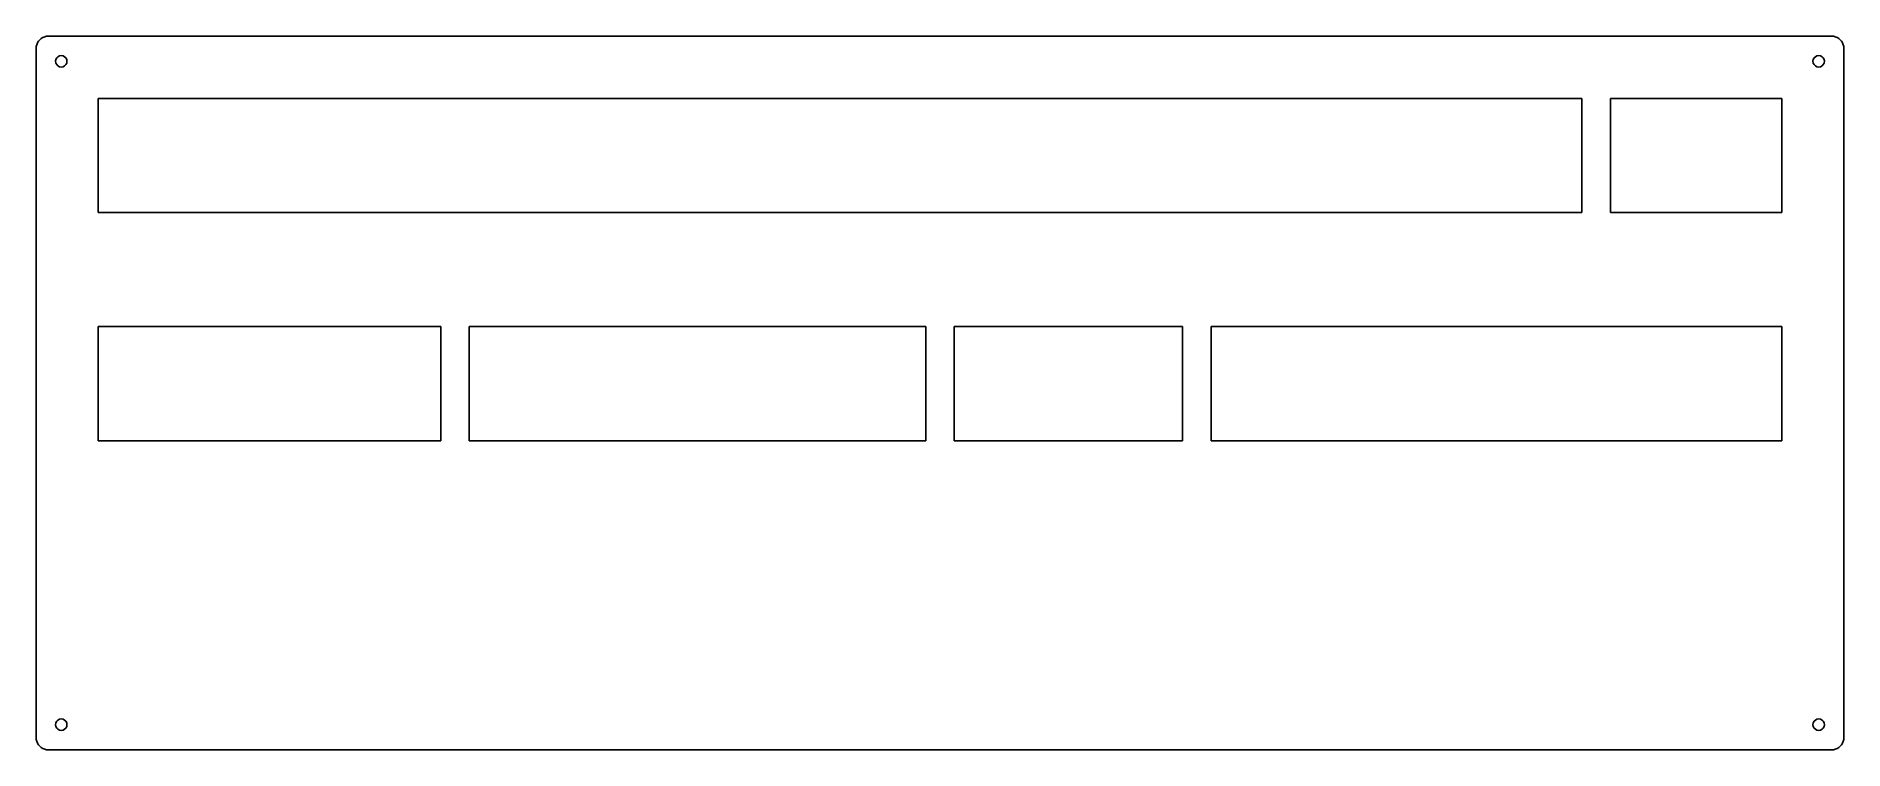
# Model space of a CAD drawing. Extents: x 0 to 293, y 0 to 116.
import ezdxf

# ---------------------------------------------------------------- set-up
doc = ezdxf.new("R2010")
doc.units = 0
doc.layers.get('0').update_dxf_attribs({"linetype": 'CONTINUOUS'})

msp = doc.modelspace()

# ---------------------------------------------------------------- linework, layer by layer
at = {"color": 0}
for p, q in [((0.101975, 114.125), (0.119889, 114.282)), ((0.119889, 114.282), (0.150206, 114.435)), ((0.150206, 114.435), (0.192925, 114.588)), ((0.192925, 114.588), (0.248047, 114.734)), ((0.248047, 114.734), (0.312815, 114.876)), ((0.312815, 114.876), (0.389985, 115.014)), ((0.389985, 115.014), (0.4768, 115.145)), ((0.4768, 115.145), (0.574643, 115.267)), ((0.574643, 115.267), (0.680752, 115.383)), ((0.680752, 115.383), (0.796505, 115.489)), ((0.796505, 115.489), (0.919152, 115.587)), ((0.919152, 115.587), (1.05006, 115.674)), ((1.05006, 115.674), (1.18787, 115.751)), ((1.18787, 115.751), (1.32981, 115.816)), ((1.32981, 115.816), (1.47588, 115.871)), ((1.47588, 115.871), (1.62884, 115.914)), ((1.62884, 115.914), (1.7818, 115.944)), ((1.7818, 115.944), (1.9389, 115.962)), ((1.9389, 115.962), (2.096, 115.969)), ((2.096, 115.969), (291.12, 115.969)), ((291.12, 115.969), (291.277, 115.962)), ((291.277, 115.962), (291.433, 115.944)), ((291.433, 115.944), (291.587, 115.914)), ((291.587, 115.914), (291.739, 115.871)), ((291.739, 115.871), (291.887, 115.816)), ((291.887, 115.816), (292.028, 115.751)), ((292.028, 115.751), (292.166, 115.674)), ((292.166, 115.674), (292.297, 115.587)), ((292.297, 115.587), (292.42, 115.489)), ((292.42, 115.489), (292.535, 115.383)), ((292.535, 115.383), (292.642, 115.267)), ((292.642, 115.267), (292.74, 115.145)), ((292.74, 115.145), (292.826, 115.014)), ((292.826, 115.014), (292.903, 114.876)), ((292.903, 114.876), (292.968, 114.734)), ((292.968, 114.734), (293.023, 114.588)), ((293.023, 114.588), (293.066, 114.435)), ((293.066, 114.435), (293.096, 114.282)), ((293.096, 114.282), (293.114, 114.125)), ((0.095085, 113.968), (0.101975, 114.125)), ((0.095085, 2.31786), (0.095085, 113.968)), ((3.29076, 112.179), (3.2439, 111.894)), ((3.2439, 111.894), (3.29076, 111.609)), ((3.42167, 112.437), (3.29076, 112.179)), ((3.29076, 111.609), (3.42167, 111.351)), ((3.62701, 112.642), (3.42167, 112.437)), ((3.42167, 111.351), (3.62701, 111.146)), ((3.88468, 112.773), (3.62701, 112.642)), ((4.16994, 112.819), (3.88468, 112.773)), ((4.4552, 112.773), (4.16994, 112.819)), ((4.7129, 112.642), (4.4552, 112.773)), ((4.91822, 112.437), (4.7129, 112.642)), ((4.7129, 111.146), (4.91822, 111.351)), ((5.04913, 112.179), (4.91822, 112.437)), ((4.91822, 111.351), (5.04913, 111.609)), ((5.0946, 111.894), (5.04913, 112.179)), ((5.04913, 111.609), (5.0946, 111.894)), ((288.167, 112.179), (288.12, 111.894)), ((288.12, 111.894), (288.167, 111.609)), ((288.298, 112.437), (288.167, 112.179)), ((288.167, 111.609), (288.298, 111.351)), ((288.502, 112.642), (288.298, 112.437)), ((288.298, 111.351), (288.502, 111.146)), ((288.761, 112.773), (288.502, 112.642)), ((289.045, 112.82), (288.761, 112.773)), ((289.331, 112.773), (289.045, 112.82)), ((289.589, 112.642), (289.331, 112.773)), ((289.795, 112.437), (289.589, 112.642)), ((289.589, 111.146), (289.795, 111.351)), ((289.925, 112.179), (289.795, 112.437)), ((289.795, 111.351), (289.925, 111.609)), ((289.971, 111.894), (289.925, 112.179)), ((289.925, 111.609), (289.971, 111.894)), ((293.114, 114.125), (293.121, 113.968)), ((293.121, 113.968), (293.121, 2.31786)), ((3.62701, 111.146), (3.88468, 111.015)), ((3.88468, 111.015), (4.16994, 110.968)), ((4.16994, 110.968), (4.4552, 111.015)), ((4.4552, 111.015), (4.7129, 111.146)), ((288.502, 111.146), (288.761, 111.015)), ((288.761, 111.015), (289.045, 110.968)), ((289.045, 110.968), (289.331, 111.015)), ((289.331, 111.015), (289.589, 111.146)), ((10.1699, 105.894), (250.672, 105.894)), ((10.1699, 87.3926), (10.1699, 105.894)), ((250.672, 105.894), (250.672, 87.3926)), ((255.294, 105.894), (283.045, 105.894)), ((255.294, 87.3926), (255.294, 105.894)), ((283.045, 105.894), (283.045, 87.3926)), ((250.672, 87.3926), (10.1699, 87.3926)), ((283.045, 87.3926), (255.294, 87.3926)), ((10.1699, 68.895), (65.6717, 68.895)), ((10.1699, 50.3922), (10.1699, 68.895)), ((65.6717, 68.895), (65.6717, 50.3922)), ((70.2952, 68.895), (144.297, 68.895)), ((70.2952, 50.3922), (70.2952, 68.895)), ((144.297, 68.895), (144.297, 50.3922)), ((148.919, 68.895), (185.922, 68.895)), ((148.919, 50.3922), (148.919, 68.895)), ((185.922, 68.895), (185.922, 50.3922)), ((190.544, 68.895), (283.045, 68.895)), ((190.544, 50.3922), (190.544, 68.895)), ((283.045, 68.895), (283.045, 50.3922)), ((65.6717, 50.3922), (10.1699, 50.3922)), ((144.297, 50.3922), (70.2952, 50.3922)), ((185.922, 50.3922), (148.919, 50.3922)), ((283.045, 50.3922), (190.544, 50.3922)), ((3.29076, 4.67843), (3.2439, 4.3918)), ((3.2439, 4.3918), (3.29076, 4.10792)), ((3.42167, 4.93614), (3.29076, 4.67843)), ((3.29076, 4.10792), (3.42167, 3.84888)), ((3.62701, 5.14145), (3.42167, 4.93614)), ((3.42167, 3.84888), (3.62701, 3.6449)), ((3.88468, 5.27237), (3.62701, 5.14145)), ((3.62701, 3.6449), (3.88468, 3.514)), ((4.16994, 5.31784), (3.88468, 5.27237)), ((3.88468, 3.514), (4.16994, 3.46715)), ((4.4552, 5.27237), (4.16994, 5.31784)), ((4.16994, 3.46715), (4.4552, 3.514)), ((4.7129, 5.14145), (4.4552, 5.27237)), ((4.4552, 3.514), (4.7129, 3.6449)), ((4.91822, 4.93614), (4.7129, 5.14145)), ((4.7129, 3.6449), (4.91822, 3.84888)), ((5.04913, 4.67843), (4.91822, 4.93614)), ((4.91822, 3.84888), (5.04913, 4.10792)), ((5.0946, 4.3918), (5.04913, 4.67843)), ((5.04913, 4.10792), (5.0946, 4.3918)), ((288.167, 4.67843), (288.12, 4.3918)), ((288.12, 4.3918), (288.167, 4.10792)), ((288.298, 4.93614), (288.167, 4.67843)), ((288.167, 4.10792), (288.298, 3.84888)), ((288.502, 5.14145), (288.298, 4.93614)), ((288.298, 3.84888), (288.502, 3.6449)), ((288.761, 5.27237), (288.502, 5.14145)), ((288.502, 3.6449), (288.761, 3.514)), ((289.045, 5.31784), (288.761, 5.27237)), ((288.761, 3.514), (289.045, 3.46715)), ((289.331, 5.27237), (289.045, 5.31784)), ((289.045, 3.46715), (289.331, 3.514)), ((289.589, 5.14145), (289.331, 5.27237)), ((289.331, 3.514), (289.589, 3.6449)), ((289.795, 4.93614), (289.589, 5.14145)), ((289.589, 3.6449), (289.795, 3.84888)), ((289.925, 4.67843), (289.795, 4.93614)), ((289.795, 3.84888), (289.925, 4.10792)), ((289.971, 4.3918), (289.925, 4.67843)), ((289.925, 4.10792), (289.971, 4.3918)), ((0.101975, 2.16076), (0.095085, 2.31786)), ((0.119889, 2.00504), (0.101975, 2.16076)), ((0.150206, 1.85208), (0.119889, 2.00504)), ((0.192925, 1.69912), (0.150206, 1.85208)), ((0.248047, 1.55305), (0.192925, 1.69912)), ((0.312815, 1.40973), (0.248047, 1.55305)), ((0.389985, 1.27331), (0.312815, 1.40973)), ((0.4768, 1.14239), (0.389985, 1.27331)), ((0.574643, 1.01975), (0.4768, 1.14239)), ((0.680752, 0.903993), (0.574643, 1.01975)), ((0.796505, 0.797885), (0.680752, 0.903993)), ((0.919152, 0.700045), (0.796505, 0.797885)), ((1.05006, 0.611851), (0.919152, 0.700045)), ((1.18787, 0.536056), (1.05006, 0.611851)), ((1.32981, 0.469911), (1.18787, 0.536056)), ((1.47588, 0.414789), (1.32981, 0.469911)), ((1.62884, 0.373447), (1.47588, 0.414789)), ((1.7818, 0.341753), (1.62884, 0.373447)), ((1.9389, 0.323839), (1.7818, 0.341753)), ((2.096, 0.316949), (1.9389, 0.323839)), ((291.12, 0.318327), (2.096, 0.316949)), ((291.277, 0.323839), (291.12, 0.318327)), ((291.433, 0.341753), (291.277, 0.323839)), ((291.587, 0.373447), (291.433, 0.341753)), ((291.739, 0.414789), (291.587, 0.373447)), ((291.887, 0.469911), (291.739, 0.414789)), ((292.028, 0.536056), (291.887, 0.469911)), ((292.166, 0.611851), (292.028, 0.536056)), ((292.297, 0.700045), (292.166, 0.611851)), ((292.42, 0.797885), (292.297, 0.700045)), ((292.535, 0.903993), (292.42, 0.797885)), ((292.642, 1.01975), (292.535, 0.903993)), ((292.74, 1.14239), (292.642, 1.01975)), ((292.826, 1.27331), (292.74, 1.14239)), ((292.903, 1.40973), (292.826, 1.27331)), ((292.968, 1.55305), (292.903, 1.40973)), ((293.023, 1.69912), (292.968, 1.55305)), ((293.066, 1.85208), (293.023, 1.69912)), ((293.096, 2.00504), (293.066, 1.85208)), ((293.114, 2.16076), (293.096, 2.00504)), ((293.121, 2.31786), (293.114, 2.16076))]:
    msp.add_line(p, q, dxfattribs=at)

doc.saveas('drawing.dxf')
